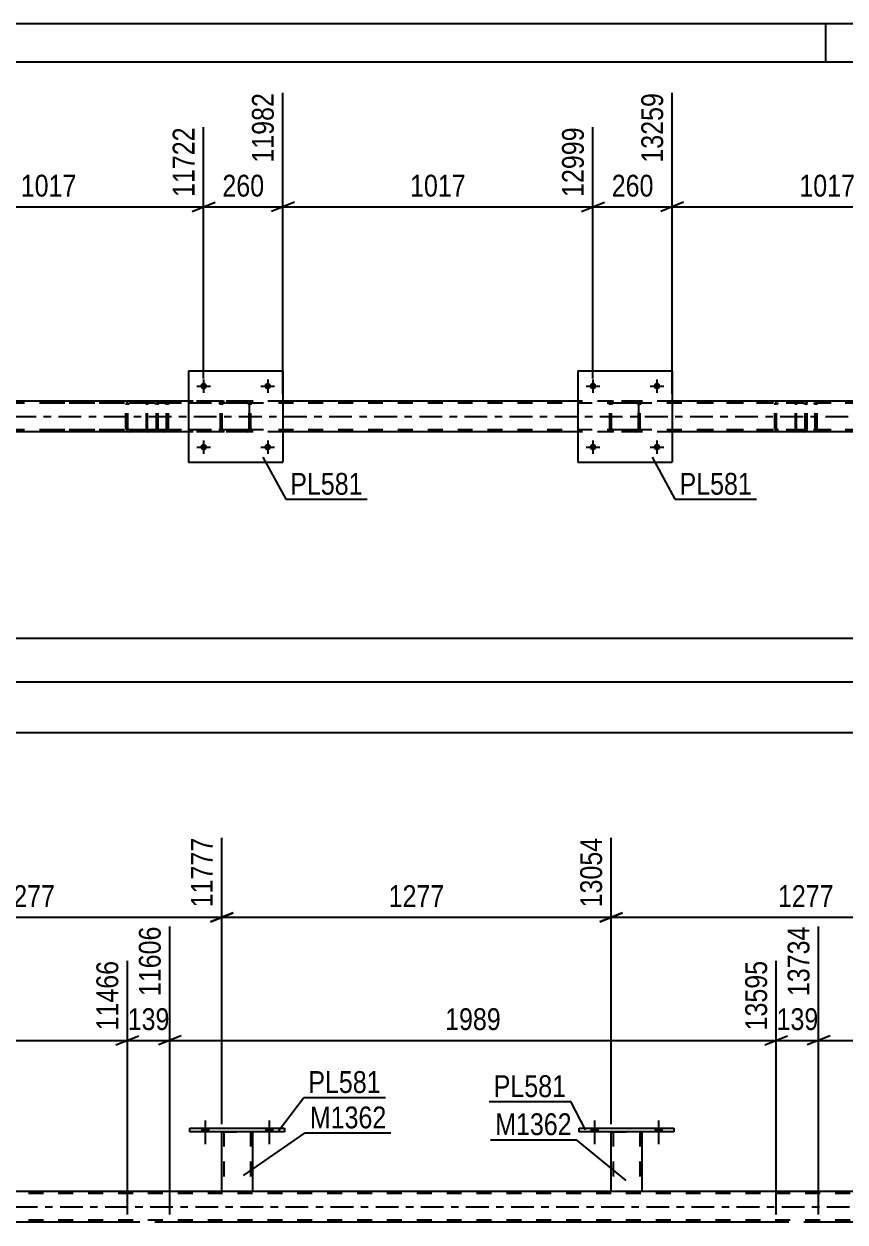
# Model space of a CAD drawing. Header units: millimetres. Extents: x 0 to 841, y 0 to 594.
# Drawn here: x 525.8 to 633.5, y 436.9 to 594 of the extents above; entities that cross this region are included whole.
import ezdxf

# ---------------------------------------------------------------- set-up
doc = ezdxf.new("R2010")
doc.units = ezdxf.units.MM
doc.linetypes.add('DXK_LINE_DOT2', pattern=[3.9198, 1.9599, -1.9599])
doc.linetypes.add('DXK_LINE_DOT3', pattern=[5.9187, 2.979, -0.9799, 0.9799, -0.9799])
doc.styles.add('Arial Narrow', font='ARIALN.TTF', dxfattribs={"height": 0.2})

# ---------------------------------------------------------------- blocks, each defined once
blk = doc.blocks.new('Unknown-247305034-1135 - 41552')
at = {"color": 5, "linetype": 'Continuous'}
for p, q in [((841, 594), (0, 594)), ((631, 589), (631, 594)), ((836, 589), (5, 589))]:
    blk.add_line(p, q, dxfattribs=at)
blk = doc.blocks.new('Part-247305034-1685 - 1675')
at = {"color": 7, "linetype": 'DXK_LINE_DOT2'}
for p, q in [((541.88, 544.22), (541.86, 544.03)), ((541.86, 540.99), (541.86, 544.03)), ((541.94, 544.37), (541.88, 544.22)), ((542.03, 544.48), (541.94, 544.37)), ((542, 544.03), (542.01, 544.13)), ((542, 540.99), (542, 544.03)), ((542.01, 544.13), (542.04, 544.2)), ((542.13, 544.51), (542.03, 544.48)), ((542.04, 544.2), (542.08, 544.26)), ((542.08, 544.26), (542.13, 544.27)), ((554.29, 544.51), (542.13, 544.51)), ((554.29, 544.27), (542.13, 544.27)), ((543.41, 544.27), (543.41, 544.51)), ((544.42, 544.48), (544.23, 544.51)), ((544.23, 544.27), (544.32, 544.26)), ((544.32, 544.26), (544.4, 544.2)), ((544.4, 544.2), (544.46, 544.13)), ((544.46, 544.13), (544.48, 544.03)), ((544.48, 540.99), (544.48, 544.03)), ((544.69, 544.2), (544.69, 544.22)), ((544.73, 544.03), (544.69, 544.2)), ((544.73, 540.99), (544.73, 544.03)), ((541.86, 540.99), (541.88, 540.81)), ((541.88, 540.81), (541.94, 540.65)), ((541.94, 540.65), (542.03, 540.55)), ((542.01, 540.9), (542, 540.99)), ((542.04, 540.82), (542.01, 540.9)), ((542.03, 540.55), (542.13, 540.51)), ((542.08, 540.77), (542.04, 540.82)), ((542.13, 540.75), (542.08, 540.77)), ((554.29, 540.75), (542.13, 540.75)), ((543.41, 540.51), (543.41, 540.75)), ((544.32, 540.77), (544.23, 540.75)), ((544.23, 540.51), (544.42, 540.55)), ((544.4, 540.82), (544.32, 540.77)), ((544.46, 540.9), (544.4, 540.82)), ((544.48, 540.99), (544.46, 540.9)), ((544.69, 540.81), (544.73, 540.99)), ((554.29, 540.51), (542.13, 540.51))]:
    blk.add_line(p, q, dxfattribs=at)
for centre, start, end in [((544.24, 544.02), 23.8494, 68.8059), ((544.24, 541.01), 291.1941, 336.1506)]:
    blk.add_arc(centre, 0.492, start, end, dxfattribs=at)
blk = doc.blocks.new('Part-247305034-1684 - 1675')
at = {"color": 7, "linetype": 'DXK_LINE_DOT2'}
for p, q in [((627.02, 544.22), (627, 544.03)), ((627, 540.99), (627, 544.03)), ((627.08, 544.37), (627.02, 544.22)), ((627.17, 544.48), (627.08, 544.37)), ((627.13, 544.03), (627.14, 544.13)), ((627.13, 540.99), (627.13, 544.03)), ((627.14, 544.13), (627.17, 544.2)), ((627.27, 544.51), (627.17, 544.48)), ((627.17, 544.2), (627.22, 544.26)), ((627.22, 544.26), (627.27, 544.27)), ((639.43, 544.51), (627.27, 544.51)), ((639.43, 544.27), (627.27, 544.27)), ((628.55, 544.27), (628.55, 544.51)), ((629.55, 544.48), (629.36, 544.51)), ((629.36, 544.27), (629.46, 544.26)), ((629.46, 544.26), (629.54, 544.2)), ((629.54, 544.2), (629.59, 544.13)), ((629.59, 544.13), (629.61, 544.03)), ((629.61, 540.99), (629.61, 544.03)), ((629.83, 544.2), (629.82, 544.22)), ((629.86, 544.03), (629.83, 544.2)), ((629.86, 540.99), (629.86, 544.03)), ((627, 540.99), (627.02, 540.81)), ((627.02, 540.81), (627.08, 540.65)), ((627.08, 540.65), (627.17, 540.55)), ((627.14, 540.9), (627.13, 540.99)), ((627.17, 540.82), (627.14, 540.9)), ((627.22, 540.77), (627.17, 540.82)), ((627.17, 540.55), (627.27, 540.51)), ((627.27, 540.75), (627.22, 540.77)), ((639.43, 540.75), (627.27, 540.75)), ((628.55, 540.51), (628.55, 540.75)), ((629.46, 540.77), (629.36, 540.75)), ((629.36, 540.51), (629.55, 540.55)), ((629.54, 540.82), (629.46, 540.77)), ((629.59, 540.9), (629.54, 540.82)), ((629.61, 540.99), (629.59, 540.9)), ((629.82, 540.81), (629.86, 540.99)), ((639.43, 540.51), (627.27, 540.51))]:
    blk.add_line(p, q, dxfattribs=at)
for centre, start, end in [((629.37, 544.02), 23.8494, 68.8059), ((629.37, 541.01), 291.1941, 336.1506)]:
    blk.add_arc(centre, 0.492, start, end, dxfattribs=at)
blk = doc.blocks.new('Part-247305034-1712 - 1675')
at = {"color": 7, "linetype": 'DXK_LINE_DOT2'}
for p, q in [((628.03, 544.51), (613.05, 544.51)), ((628.03, 544.27), (613.05, 544.27)), ((624.32, 544.2), (624.29, 544.03)), ((624.29, 540.99), (624.29, 544.03)), ((624.33, 544.22), (624.32, 544.2)), ((624.54, 544.03), (624.56, 544.13)), ((624.54, 540.99), (624.54, 544.03)), ((624.56, 544.13), (624.62, 544.2)), ((624.8, 544.51), (624.6, 544.48)), ((624.62, 544.2), (624.7, 544.26)), ((624.7, 544.26), (624.8, 544.27)), ((628.23, 544.48), (628.03, 544.51)), ((628.03, 544.27), (628.13, 544.26)), ((628.13, 544.26), (628.22, 544.2)), ((628.22, 544.2), (628.27, 544.13)), ((628.27, 544.13), (628.29, 544.03)), ((628.29, 540.99), (628.29, 544.03)), ((628.51, 544.2), (628.51, 544.22)), ((628.55, 544.03), (628.51, 544.2)), ((628.55, 540.99), (628.55, 544.03)), ((628.03, 540.75), (613.05, 540.75)), ((624.29, 540.99), (624.33, 540.81)), ((624.56, 540.9), (624.54, 540.99)), ((624.62, 540.82), (624.56, 540.9)), ((624.6, 540.55), (624.8, 540.51)), ((624.7, 540.77), (624.62, 540.82)), ((624.8, 540.75), (624.7, 540.77)), ((628.13, 540.77), (628.03, 540.75)), ((628.03, 540.51), (628.23, 540.55)), ((628.22, 540.82), (628.13, 540.77)), ((628.27, 540.9), (628.22, 540.82)), ((628.29, 540.99), (628.27, 540.9)), ((628.51, 540.81), (628.55, 540.99)), ((628.03, 540.51), (613.05, 540.51))]:
    blk.add_line(p, q, dxfattribs=at)
for centre, start, end in [((624.78, 544.01), 110.7583, 155.68), ((628.05, 544.01), 24.32, 69.2417), ((624.78, 541.01), 204.32, 249.2417), ((628.05, 541.01), 290.7583, 335.68)]:
    blk.add_arc(centre, 0.496, start, end, dxfattribs=at)
blk = doc.blocks.new('Part-247305034-1713 - 1675')
at = {"color": 7, "linetype": 'DXK_LINE_DOT2'}
for p, q in [((542.9, 544.51), (527.91, 544.51)), ((542.9, 544.27), (527.91, 544.27)), ((539.19, 544.2), (539.15, 544.03)), ((539.15, 540.99), (539.15, 544.03)), ((539.19, 544.22), (539.19, 544.2)), ((539.41, 544.03), (539.43, 544.13)), ((539.41, 540.99), (539.41, 544.03)), ((539.43, 544.13), (539.48, 544.2)), ((539.67, 544.51), (539.47, 544.48)), ((539.48, 544.2), (539.57, 544.26)), ((539.57, 544.26), (539.67, 544.27)), ((543.1, 544.48), (542.9, 544.51)), ((542.9, 544.27), (543, 544.26)), ((543, 544.26), (543.08, 544.2)), ((543.08, 544.2), (543.14, 544.13)), ((543.14, 544.13), (543.16, 544.03)), ((543.16, 540.99), (543.16, 544.03)), ((543.38, 544.2), (543.37, 544.22)), ((543.41, 544.03), (543.38, 544.2)), ((543.41, 540.99), (543.41, 544.03)), ((542.9, 540.75), (527.91, 540.75)), ((539.15, 540.99), (539.19, 540.81)), ((539.43, 540.9), (539.41, 540.99)), ((539.48, 540.82), (539.43, 540.9)), ((539.47, 540.55), (539.67, 540.51)), ((539.57, 540.77), (539.48, 540.82)), ((539.67, 540.75), (539.57, 540.77)), ((543, 540.77), (542.9, 540.75)), ((542.9, 540.51), (543.1, 540.55)), ((543.08, 540.82), (543, 540.77)), ((543.14, 540.9), (543.08, 540.82)), ((543.16, 540.99), (543.14, 540.9)), ((543.37, 540.81), (543.41, 540.99)), ((542.9, 540.51), (527.91, 540.51))]:
    blk.add_line(p, q, dxfattribs=at)
for centre, start, end in [((539.65, 544.01), 110.7583, 155.68), ((542.92, 544.01), 24.32, 69.2417), ((539.65, 541.01), 204.32, 249.2417), ((542.92, 541.01), 290.7583, 335.68)]:
    blk.add_arc(centre, 0.496, start, end, dxfattribs=at)
blk = doc.blocks.new('Part-247305034-1829 - 1675')
at = {"color": 7, "linetype": 'DXK_LINE_DOT2'}
for p, q in [((729.68, 544.27), (80.5, 544.27)), ((559.76, 544.51), (547.36, 544.51)), ((610.84, 544.51), (598.44, 544.51)), ((729.68, 540.75), (80.5, 540.75)), ((559.76, 540.51), (547.36, 540.51)), ((610.84, 540.51), (598.44, 540.51))]:
    blk.add_line(p, q, dxfattribs=at)
at = {"color": 2, "linetype": 'Continuous'}
for p, q in [((547.36, 544.51), (508.68, 544.51)), ((598.44, 544.51), (559.76, 544.51)), ((649.52, 544.51), (610.84, 544.51)), ((547.36, 540.51), (508.68, 540.51)), ((598.44, 540.51), (559.76, 540.51)), ((649.52, 540.51), (610.84, 540.51))]:
    blk.add_line(p, q, dxfattribs=at)
at = {"color": 7, "linetype": 'DXK_LINE_DOT3'}
blk.add_line((80.5, 542.51), (729.68, 542.51), dxfattribs=at)
blk = doc.blocks.new('Bolt-247305034-20058 - 1675')
at = {"linetype": 'Continuous'}
for points in [[(549.8, 546.51, -1), (548.92, 546.51, -1)], [(558.2, 546.51, -1), (557.32, 546.51, -1)]]:
    blk.add_hatch(color=1, dxfattribs=at).paths.add_polyline_path(points)
at = {"color": 1, "linetype": 'Continuous'}
for p, q in [((549.36, 547.39), (549.36, 545.63)), ((557.76, 547.39), (557.76, 545.63)), ((548.48, 546.51), (550.24, 546.51)), ((556.88, 546.51), (558.64, 546.51))]:
    blk.add_line(p, q, dxfattribs=at)
blk = doc.blocks.new('Part-247305034-20029 - 1675')
at = {"color": 7, "linetype": 'DXK_LINE_DOT2'}
for p, q in [((551.56, 544.03), (551.59, 544.22)), ((551.59, 544.22), (551.56, 544.03)), ((551.56, 540.99), (551.56, 544.03)), ((551.56, 540.99), (551.56, 544.03)), ((551.8, 544.03), (551.82, 544.13)), ((551.8, 540.99), (551.8, 544.03)), ((551.8, 540.99), (551.8, 544.03)), ((551.82, 544.13), (551.87, 544.2)), ((551.85, 544.48), (552.04, 544.51)), ((552.04, 544.51), (551.85, 544.48)), ((551.87, 544.2), (551.95, 544.26)), ((551.95, 544.26), (552.04, 544.27)), ((555.08, 544.51), (552.04, 544.51)), ((555.08, 544.27), (552.04, 544.27)), ((555.08, 544.51), (555.26, 544.48)), ((555.26, 544.48), (555.08, 544.51)), ((555.08, 544.27), (555.17, 544.26)), ((555.17, 544.26), (555.25, 544.2)), ((555.25, 544.2), (555.3, 544.13)), ((555.3, 544.13), (555.32, 544.03)), ((555.32, 540.99), (555.32, 544.03)), ((555.32, 544.03), (555.32, 540.99)), ((555.52, 544.22), (555.56, 544.03)), ((555.56, 544.03), (555.52, 544.22)), ((555.56, 540.99), (555.56, 544.03)), ((555.56, 540.99), (555.56, 544.03)), ((551.59, 540.81), (551.56, 540.99)), ((551.56, 540.99), (551.59, 540.81)), ((551.82, 540.9), (551.8, 540.99)), ((551.87, 540.82), (551.82, 540.9)), ((552.04, 540.51), (551.85, 540.55)), ((551.85, 540.55), (552.04, 540.51)), ((551.95, 540.77), (551.87, 540.82)), ((552.04, 540.75), (551.95, 540.77)), ((555.08, 540.75), (552.04, 540.75)), ((555.17, 540.77), (555.08, 540.75)), ((555.26, 540.55), (555.08, 540.51)), ((555.08, 540.51), (555.26, 540.55)), ((555.25, 540.82), (555.17, 540.77)), ((555.3, 540.9), (555.25, 540.82)), ((555.32, 540.99), (555.3, 540.9)), ((555.56, 540.99), (555.52, 540.81)), ((555.52, 540.81), (555.56, 540.99)), ((555.08, 540.51), (552.04, 540.51))]:
    blk.add_line(p, q, dxfattribs=at)
at = {"color": 7, "linetype": 'DXK_LINE_DOT3'}
blk.add_line((553.56, 542.51), (553.56, 542.51), dxfattribs=at)
at = {"color": 7, "linetype": 'DXK_LINE_DOT2'}
for centre, start, end in [((552.04, 544.03), 112.5, 157.5), ((552.04, 544.03), 112.5, 157.5), ((555.08, 544.03), 22.5, 67.5), ((555.08, 544.03), 22.5, 67.5), ((552.04, 540.99), 202.5, 247.5), ((552.04, 540.99), 202.5, 247.5), ((555.08, 540.99), 292.5, 337.5), ((555.08, 540.99), 292.5, 337.5)]:
    blk.add_arc(centre, 0.48, start, end, dxfattribs=at)
blk = doc.blocks.new('Part-247305034-20030 - 1675')
at = {"color": 2, "linetype": 'Continuous'}
for p, q in [((547.36, 548.51), (547.36, 536.51)), ((547.36, 548.51), (559.76, 548.51)), ((559.76, 548.51), (559.76, 536.51)), ((547.36, 536.51), (559.76, 536.51))]:
    blk.add_line(p, q, dxfattribs=at)
blk = doc.blocks.new('Part-247305034-20031 - 1675')
at = {"color": 7, "linetype": 'DXK_LINE_DOT2'}
for p, q in [((602.64, 544.03), (602.67, 544.22)), ((602.67, 544.22), (602.64, 544.03)), ((602.64, 540.99), (602.64, 544.03)), ((602.64, 540.99), (602.64, 544.03)), ((602.88, 544.03), (602.9, 544.13)), ((602.88, 540.99), (602.88, 544.03)), ((602.88, 540.99), (602.88, 544.03)), ((602.9, 544.13), (602.95, 544.2)), ((602.93, 544.48), (603.12, 544.51)), ((603.12, 544.51), (602.93, 544.48)), ((602.95, 544.2), (603.03, 544.26)), ((603.03, 544.26), (603.12, 544.27)), ((606.16, 544.51), (603.12, 544.51)), ((606.16, 544.27), (603.12, 544.27)), ((606.16, 544.51), (606.34, 544.48)), ((606.34, 544.48), (606.16, 544.51)), ((606.16, 544.27), (606.25, 544.26)), ((606.25, 544.26), (606.33, 544.2)), ((606.33, 544.2), (606.38, 544.13)), ((606.38, 544.13), (606.4, 544.03)), ((606.4, 540.99), (606.4, 544.03)), ((606.4, 544.03), (606.4, 540.99)), ((606.6, 544.22), (606.64, 544.03)), ((606.64, 544.03), (606.6, 544.22)), ((606.64, 540.99), (606.64, 544.03)), ((606.64, 540.99), (606.64, 544.03)), ((602.67, 540.81), (602.64, 540.99)), ((602.64, 540.99), (602.67, 540.81)), ((602.9, 540.9), (602.88, 540.99)), ((602.95, 540.82), (602.9, 540.9)), ((603.12, 540.51), (602.93, 540.55)), ((602.93, 540.55), (603.12, 540.51)), ((603.03, 540.77), (602.95, 540.82)), ((603.12, 540.75), (603.03, 540.77)), ((606.16, 540.75), (603.12, 540.75)), ((606.25, 540.77), (606.16, 540.75)), ((606.34, 540.55), (606.16, 540.51)), ((606.16, 540.51), (606.34, 540.55)), ((606.33, 540.82), (606.25, 540.77)), ((606.38, 540.9), (606.33, 540.82)), ((606.4, 540.99), (606.38, 540.9)), ((606.64, 540.99), (606.6, 540.81)), ((606.6, 540.81), (606.64, 540.99)), ((606.16, 540.51), (603.12, 540.51))]:
    blk.add_line(p, q, dxfattribs=at)
at = {"color": 7, "linetype": 'DXK_LINE_DOT3'}
blk.add_line((604.64, 542.51), (604.64, 542.51), dxfattribs=at)
at = {"color": 7, "linetype": 'DXK_LINE_DOT2'}
for centre, start, end in [((603.12, 544.03), 112.5, 157.5), ((603.12, 544.03), 112.5, 157.5), ((606.16, 544.03), 22.5, 67.5), ((606.16, 544.03), 22.5, 67.5), ((603.12, 540.99), 202.5, 247.5), ((603.12, 540.99), 202.5, 247.5), ((606.16, 540.99), 292.5, 337.5), ((606.16, 540.99), 292.5, 337.5)]:
    blk.add_arc(centre, 0.48, start, end, dxfattribs=at)
blk = doc.blocks.new('Part-247305034-20032 - 1675')
at = {"color": 2, "linetype": 'Continuous'}
for p, q in [((598.44, 548.51), (598.44, 536.51)), ((598.44, 548.51), (610.84, 548.51)), ((610.84, 548.51), (610.84, 536.51)), ((598.44, 536.51), (610.84, 536.51))]:
    blk.add_line(p, q, dxfattribs=at)
blk = doc.blocks.new('Bolt-247305034-20057 - 1675')
at = {"linetype": 'Continuous'}
for points in [[(549.8, 538.51, -1), (548.92, 538.51, -1)], [(558.2, 538.51, -1), (557.32, 538.51, -1)]]:
    blk.add_hatch(color=1, dxfattribs=at).paths.add_polyline_path(points)
at = {"color": 1, "linetype": 'Continuous'}
for p, q in [((549.36, 539.39), (549.36, 537.63)), ((557.76, 539.39), (557.76, 537.63)), ((548.48, 538.51), (550.24, 538.51)), ((556.88, 538.51), (558.64, 538.51))]:
    blk.add_line(p, q, dxfattribs=at)
blk = doc.blocks.new('Bolt-247305034-20059 - 1675')
at = {"linetype": 'Continuous'}
for points in [[(600.88, 538.51, -1), (600, 538.51, -1)], [(609.28, 538.51, -1), (608.4, 538.51, -1)]]:
    blk.add_hatch(color=1, dxfattribs=at).paths.add_polyline_path(points)
at = {"color": 1, "linetype": 'Continuous'}
for p, q in [((600.44, 539.39), (600.44, 537.63)), ((608.84, 539.39), (608.84, 537.63)), ((599.56, 538.51), (601.32, 538.51)), ((607.96, 538.51), (609.72, 538.51))]:
    blk.add_line(p, q, dxfattribs=at)
blk = doc.blocks.new('Bolt-247305034-20060 - 1675')
at = {"linetype": 'Continuous'}
for points in [[(600.88, 546.51, -1), (600, 546.51, -1)], [(609.28, 546.51, -1), (608.4, 546.51, -1)]]:
    blk.add_hatch(color=1, dxfattribs=at).paths.add_polyline_path(points)
at = {"color": 1, "linetype": 'Continuous'}
for p, q in [((600.44, 547.39), (600.44, 545.63)), ((608.84, 547.39), (608.84, 545.63)), ((599.56, 546.51), (601.32, 546.51)), ((607.96, 546.51), (609.72, 546.51))]:
    blk.add_line(p, q, dxfattribs=at)
blk = doc.blocks.new('Part-247305034-20435 - 2328')
at = {"color": 7, "linetype": 'DXK_LINE_DOT2'}
for p, q in [((602.83, 448.72), (606.83, 448.72)), ((602.83, 448.71), (602.83, 448.72)), ((602.83, 448.72), (602.83, 448.71)), ((603.07, 448.72), (603.07, 440.87)), ((606.59, 448.72), (606.59, 440.87)), ((606.83, 448.72), (606.83, 448.71)), ((606.83, 448.71), (606.83, 448.72)), ((606.57, 440.87), (606.59, 440.87))]:
    blk.add_line(p, q, dxfattribs=at)
at = {"color": 2, "linetype": 'Continuous'}
for p, q in [((602.83, 440.87), (602.83, 448.71)), ((606.83, 448.71), (606.83, 440.87)), ((606.79, 440.87), (602.83, 440.87)), ((606.83, 440.87), (606.79, 440.87))]:
    blk.add_line(p, q, dxfattribs=at)
blk = doc.blocks.new('Bolt-247305034-20463 - 2328')
at = {"linetype": 'Continuous'}
for points in [[(600.19, 448.71), (601.07, 448.71), (601.07, 449.19), (600.19, 449.19)], [(608.59, 448.71), (609.47, 448.71), (609.47, 449.19), (608.59, 449.19)]]:
    blk.add_hatch(color=1, dxfattribs=at).paths.add_polyline_path(points)
at = {"color": 1, "linetype": 'Continuous'}
for p, q in [((600.63, 450.19), (600.63, 447.07)), ((609.03, 450.19), (609.03, 447.07)), ((600.19, 449.19), (600.19, 448.71)), ((601.07, 449.19), (601.07, 448.71)), ((608.59, 449.19), (608.59, 448.71)), ((609.47, 449.19), (609.47, 448.71))]:
    blk.add_line(p, q, dxfattribs=at)
blk = doc.blocks.new('Part-247305034-2381 - 2328')
at = {"color": 7, "linetype": 'DXK_LINE_DOT2'}
for p, q in [((736.08, 440.63), (80.69, 440.63)), ((555.75, 440.87), (551.75, 440.87)), ((606.83, 440.87), (602.83, 440.87)), ((736.08, 437.11), (80.69, 437.11)), ((544.92, 436.87), (539.35, 436.87)), ((630.05, 436.87), (624.48, 436.87))]:
    blk.add_line(p, q, dxfattribs=at)
at = {"color": 2, "linetype": 'Continuous'}
for p, q in [((551.75, 440.87), (504.67, 440.87)), ((602.83, 440.87), (555.75, 440.87)), ((653.91, 440.87), (606.83, 440.87)), ((539.35, 436.87), (459.79, 436.87)), ((624.48, 436.87), (544.92, 436.87)), ((709.61, 436.87), (630.05, 436.87))]:
    blk.add_line(p, q, dxfattribs=at)
at = {"color": 7, "linetype": 'DXK_LINE_DOT3'}
blk.add_line((80.69, 438.87), (736.08, 438.87), dxfattribs=at)
blk = doc.blocks.new('Part-247305034-20433 - 2328')
at = {"color": 7, "linetype": 'DXK_LINE_DOT2'}
for p, q in [((551.75, 448.72), (555.75, 448.72)), ((551.75, 448.71), (551.75, 448.72)), ((551.75, 448.72), (551.75, 448.71)), ((551.99, 448.72), (551.99, 440.87)), ((555.51, 448.72), (555.51, 440.87)), ((555.75, 448.72), (555.75, 448.71)), ((555.75, 448.71), (555.75, 448.72)), ((555.49, 440.87), (555.51, 440.87))]:
    blk.add_line(p, q, dxfattribs=at)
at = {"color": 2, "linetype": 'Continuous'}
for p, q in [((551.75, 440.87), (551.75, 448.71)), ((555.75, 448.71), (555.75, 440.87)), ((555.71, 440.87), (551.75, 440.87)), ((555.75, 440.87), (555.71, 440.87))]:
    blk.add_line(p, q, dxfattribs=at)
blk = doc.blocks.new('Bolt-247305034-20462 - 2328')
at = {"linetype": 'Continuous'}
for points in [[(549.11, 448.71), (549.99, 448.71), (549.99, 449.19), (549.11, 449.19)], [(557.51, 448.71), (558.39, 448.71), (558.39, 449.19), (557.51, 449.19)]]:
    blk.add_hatch(color=1, dxfattribs=at).paths.add_polyline_path(points)
at = {"color": 1, "linetype": 'Continuous'}
for p, q in [((549.55, 450.19), (549.55, 447.07)), ((557.95, 450.19), (557.95, 447.07)), ((549.11, 449.19), (549.11, 448.71)), ((549.99, 449.19), (549.99, 448.71)), ((557.51, 449.19), (557.51, 448.71)), ((558.39, 449.19), (558.39, 448.71))]:
    blk.add_line(p, q, dxfattribs=at)
blk = doc.blocks.new('Part-247305034-20434 - 2328')
at = {"color": 2, "linetype": 'Continuous'}
for p, q in [((547.55, 448.71), (547.55, 449.19)), ((547.55, 449.19), (559.95, 449.19)), ((559.95, 448.71), (547.55, 448.71)), ((559.95, 449.19), (559.95, 448.71))]:
    blk.add_line(p, q, dxfattribs=at)
blk = doc.blocks.new('Part-247305034-20436 - 2328')
at = {"color": 2, "linetype": 'Continuous'}
for p, q in [((598.63, 448.71), (598.63, 449.19)), ((598.63, 449.19), (611.03, 449.19)), ((611.03, 448.71), (598.63, 448.71)), ((611.03, 449.19), (611.03, 448.71))]:
    blk.add_line(p, q, dxfattribs=at)
blk = doc.blocks.new('Bolt-247305034-20461 - 2328')
at = {"linetype": 'Continuous'}
for points in [[(549.11, 448.71), (549.99, 448.71), (549.99, 449.19), (549.11, 449.19)], [(557.51, 448.71), (558.39, 448.71), (558.39, 449.19), (557.51, 449.19)]]:
    blk.add_hatch(color=1, dxfattribs=at).paths.add_polyline_path(points)
at = {"color": 1, "linetype": 'Continuous'}
for p, q in [((549.55, 450.19), (549.55, 447.07)), ((557.95, 450.19), (557.95, 447.07)), ((549.11, 449.19), (549.11, 448.71)), ((549.99, 449.19), (549.99, 448.71)), ((557.51, 449.19), (557.51, 448.71)), ((558.39, 449.19), (558.39, 448.71))]:
    blk.add_line(p, q, dxfattribs=at)
blk = doc.blocks.new('Bolt-247305034-20464 - 2328')
at = {"linetype": 'Continuous'}
for points in [[(600.19, 448.71), (601.07, 448.71), (601.07, 449.19), (600.19, 449.19)], [(608.59, 448.71), (609.47, 448.71), (609.47, 449.19), (608.59, 449.19)]]:
    blk.add_hatch(color=1, dxfattribs=at).paths.add_polyline_path(points)
at = {"color": 1, "linetype": 'Continuous'}
for p, q in [((600.63, 450.19), (600.63, 447.07)), ((609.03, 450.19), (609.03, 447.07)), ((600.19, 449.19), (600.19, 448.71)), ((601.07, 449.19), (601.07, 448.71)), ((608.59, 449.19), (608.59, 448.71)), ((609.47, 449.19), (609.47, 448.71))]:
    blk.add_line(p, q, dxfattribs=at)
blk = doc.blocks.new('StraightDimension-247305034-2135 - 1675')
at = {"color": 7, "linetype": 'Continuous'}
blk.add_line((79.86, 501.07), (775.34, 501.07), dxfattribs=at)
blk = doc.blocks.new('StraightDimension-247305034-2268 - 1675')
at = {"color": 7, "linetype": 'Continuous'}
blk.add_line((80.5, 507.71), (774.7, 507.71), dxfattribs=at)
blk = doc.blocks.new('StraightDimension-247305034-33650 - 1675')
at = {"color": 7, "linetype": 'Continuous'}
for p, q in [((508.68, 545.51), (508.68, 584.95)), ((549.36, 547.51), (549.36, 580.45)), ((510.18, 570.61), (507.18, 569.41)), ((547.86, 569.41), (550.86, 570.61)), ((508.68, 570.01), (549.36, 570.01))]:
    blk.add_line(p, q, dxfattribs=at)
at = {"color": 0, "linetype": 'Continuous'}
blk.add_wipeout([(548.76, 581.05), (544.56, 581.05), (544.56, 570.71), (548.76, 570.71)], dxfattribs=at)
at = {"color": 0}
blk.add_wipeout([(533.27, 570.76), (533.27, 574.96), (524.76, 574.96), (524.76, 570.76)], dxfattribs=at)
at = {"color": 3, "linetype": 'Continuous', "style": 'Arial Narrow'}
blk.add_text('11722', height=2.863, rotation=90.0002, dxfattribs=at).set_placement((548.16, 571.31))
at = {"color": 3, "style": 'Arial Narrow'}
blk.add_text('1017', height=2.863, dxfattribs=at).set_placement((525.36, 571.36))
blk = doc.blocks.new('StraightDimension-247305034-34577 - 1675')
at = {"color": 7, "linetype": 'Continuous'}
blk.add_line((197.55, 513.43), (774.7, 513.43), dxfattribs=at)
blk = doc.blocks.new('StraightDimension-247305034-33646 - 1675')
at = {"color": 7, "linetype": 'Continuous'}
for p, q in [((610.84, 545.51), (610.84, 584.95)), ((651.52, 547.51), (651.52, 580.45)), ((612.34, 570.61), (609.34, 569.41)), ((650.02, 569.41), (653.02, 570.61)), ((610.84, 570.01), (651.52, 570.01))]:
    blk.add_line(p, q, dxfattribs=at)
at = {"color": 0, "linetype": 'Continuous'}
blk.add_wipeout([(650.92, 581.05), (646.72, 581.05), (646.72, 570.71), (650.92, 570.71)], dxfattribs=at)
at = {"color": 0}
blk.add_wipeout([(635.43, 570.76), (635.43, 574.96), (626.92, 574.96), (626.92, 570.76)], dxfattribs=at)
at = {"color": 3, "linetype": 'Continuous', "style": 'Arial Narrow'}
blk.add_text('14276', height=2.863, rotation=90.0002, dxfattribs=at).set_placement((650.32, 571.31))
at = {"color": 3, "style": 'Arial Narrow'}
blk.add_text('1017', height=2.863, dxfattribs=at).set_placement((627.52, 571.36))
blk = doc.blocks.new('StraightDimension-247305034-33647 - 1675')
at = {"color": 7, "linetype": 'Continuous'}
for p, q in [((610.84, 545.51), (610.84, 584.95)), ((600.44, 547.51), (600.44, 580.45)), ((598.94, 569.41), (601.94, 570.61)), ((612.34, 570.61), (609.34, 569.41)), ((600.44, 570.01), (610.84, 570.01))]:
    blk.add_line(p, q, dxfattribs=at)
at = {"color": 0}
blk.add_wipeout([(608.98, 570.76), (608.98, 574.96), (602.3, 574.96), (602.3, 570.76)], dxfattribs=at)
at = {"color": 3, "style": 'Arial Narrow'}
blk.add_text('260', height=2.863, dxfattribs=at).set_placement((602.9, 571.36))
at = {"color": 0, "linetype": 'Continuous'}
blk.add_wipeout([(610.24, 585.55), (606.04, 585.55), (606.04, 575.21), (610.24, 575.21)], dxfattribs=at)
at = {"color": 3, "linetype": 'Continuous', "style": 'Arial Narrow'}
blk.add_text('13259', height=2.863, rotation=90.0002, dxfattribs=at).set_placement((609.64, 575.81))
blk = doc.blocks.new('StraightDimension-247305034-33648 - 1675')
at = {"color": 7, "linetype": 'Continuous'}
for p, q in [((559.76, 545.51), (559.76, 584.95)), ((600.44, 547.51), (600.44, 580.45)), ((561.26, 570.61), (558.26, 569.41)), ((598.94, 569.41), (601.94, 570.61)), ((559.76, 570.01), (600.44, 570.01))]:
    blk.add_line(p, q, dxfattribs=at)
at = {"color": 0, "linetype": 'Continuous'}
blk.add_wipeout([(599.84, 581.05), (595.64, 581.05), (595.64, 570.71), (599.84, 570.71)], dxfattribs=at)
at = {"color": 0}
blk.add_wipeout([(584.35, 570.76), (584.35, 574.96), (575.84, 574.96), (575.84, 570.76)], dxfattribs=at)
at = {"color": 3, "linetype": 'Continuous', "style": 'Arial Narrow'}
blk.add_text('12999', height=2.863, rotation=90.0002, dxfattribs=at).set_placement((599.24, 571.31))
at = {"color": 3, "style": 'Arial Narrow'}
blk.add_text('1017', height=2.863, dxfattribs=at).set_placement((576.44, 571.36))
blk = doc.blocks.new('StraightDimension-247305034-33649 - 1675')
at = {"color": 7, "linetype": 'Continuous'}
for p, q in [((559.76, 545.51), (559.76, 584.95)), ((549.36, 547.51), (549.36, 580.45)), ((547.86, 569.41), (550.86, 570.61)), ((561.26, 570.61), (558.26, 569.41)), ((549.36, 570.01), (559.76, 570.01))]:
    blk.add_line(p, q, dxfattribs=at)
at = {"color": 0}
blk.add_wipeout([(557.9, 570.76), (557.9, 574.96), (551.22, 574.96), (551.22, 570.76)], dxfattribs=at)
at = {"color": 3, "style": 'Arial Narrow'}
blk.add_text('260', height=2.863, dxfattribs=at).set_placement((551.82, 571.36))
at = {"color": 0, "linetype": 'Continuous'}
blk.add_wipeout([(559.16, 585.55), (554.96, 585.55), (554.96, 575.21), (559.16, 575.21)], dxfattribs=at)
at = {"color": 3, "linetype": 'Continuous', "style": 'Arial Narrow'}
blk.add_text('11982', height=2.863, rotation=90.0002, dxfattribs=at).set_placement((558.56, 575.81))
blk = doc.blocks.new('StraightDimension-247305034-35383 - 2328')
at = {"color": 7, "linetype": 'Continuous'}
for p, q in [((630.05, 437.87), (630.05, 475.64)), ((624.48, 437.87), (624.48, 471.14)), ((622.98, 460.1), (625.98, 461.3)), ((624.48, 460.7), (630.05, 460.7)), ((631.55, 461.3), (628.55, 460.1))]:
    blk.add_line(p, q, dxfattribs=at)
at = {"color": 0}
blk.add_wipeout([(630.61, 461.45), (630.61, 465.65), (623.93, 465.65), (623.93, 461.45)], dxfattribs=at)
at = {"color": 3, "style": 'Arial Narrow'}
blk.add_text('139', height=2.863, dxfattribs=at).set_placement((624.53, 462.05))
at = {"color": 0, "linetype": 'Continuous'}
blk.add_wipeout([(629.45, 476.24), (625.25, 476.24), (625.25, 465.9), (629.45, 465.9)], dxfattribs=at)
at = {"color": 3, "linetype": 'Continuous', "style": 'Arial Narrow'}
blk.add_text('13734', height=2.863, rotation=90.0002, dxfattribs=at).set_placement((628.85, 466.5))
blk = doc.blocks.new('StraightDimension-247305034-35385 - 2328')
at = {"color": 7, "linetype": 'Continuous'}
for p, q in [((544.92, 437.87), (544.92, 475.64)), ((539.35, 437.87), (539.35, 471.14)), ((537.85, 460.1), (540.85, 461.3)), ((539.35, 460.7), (544.92, 460.7)), ((546.42, 461.3), (543.42, 460.1))]:
    blk.add_line(p, q, dxfattribs=at)
at = {"color": 0}
blk.add_wipeout([(545.48, 461.45), (545.48, 465.65), (538.79, 465.65), (538.79, 461.45)], dxfattribs=at)
at = {"color": 3, "style": 'Arial Narrow'}
blk.add_text('139', height=2.863, dxfattribs=at).set_placement((539.39, 462.05))
at = {"color": 0, "linetype": 'Continuous'}
blk.add_wipeout([(544.32, 476.24), (540.12, 476.24), (540.12, 465.9), (544.32, 465.9)], dxfattribs=at)
at = {"color": 3, "linetype": 'Continuous', "style": 'Arial Narrow'}
blk.add_text('11606', height=2.863, rotation=90.0002, dxfattribs=at).set_placement((543.72, 466.5))
blk = doc.blocks.new('StraightDimension-247305034-35759 - 2328')
at = {"color": 7, "linetype": 'Continuous'}
for p, q in [((500.67, 449.71), (500.67, 487.28)), ((551.75, 449.71), (551.75, 487.28)), ((502.17, 477.44), (499.17, 476.24)), ((500.67, 476.84), (551.75, 476.84)), ((550.25, 476.24), (553.25, 477.44))]:
    blk.add_line(p, q, dxfattribs=at)
at = {"color": 0, "linetype": 'Continuous'}
blk.add_wipeout([(551.15, 487.88), (546.95, 487.88), (546.95, 477.54), (551.15, 477.54)], dxfattribs=at)
at = {"color": 0}
blk.add_wipeout([(530.47, 477.59), (530.47, 481.79), (521.95, 481.79), (521.95, 477.59)], dxfattribs=at)
at = {"color": 3, "linetype": 'Continuous', "style": 'Arial Narrow'}
blk.add_text('11777', height=2.863, rotation=90.0002, dxfattribs=at).set_placement((550.55, 478.14))
at = {"color": 3, "style": 'Arial Narrow'}
blk.add_text('1277', height=2.863, dxfattribs=at).set_placement((522.55, 478.19))
blk = doc.blocks.new('StraightDimension-247305034-35382 - 2328')
at = {"color": 7, "linetype": 'Continuous'}
for p, q in [((630.05, 437.87), (630.05, 475.64)), ((709.61, 437.87), (709.61, 471.14)), ((631.55, 461.3), (628.55, 460.1)), ((630.05, 460.7), (709.61, 460.7)), ((708.11, 460.1), (711.11, 461.3))]:
    blk.add_line(p, q, dxfattribs=at)
at = {"color": 0, "linetype": 'Continuous'}
blk.add_wipeout([(709.01, 471.74), (704.81, 471.74), (704.81, 461.4), (709.01, 461.4)], dxfattribs=at)
at = {"color": 0}
blk.add_wipeout([(674.09, 461.45), (674.09, 465.65), (665.58, 465.65), (665.58, 461.45)], dxfattribs=at)
at = {"color": 3, "linetype": 'Continuous', "style": 'Arial Narrow'}
blk.add_text('15723', height=2.863, rotation=90.0002, dxfattribs=at).set_placement((708.41, 462))
at = {"color": 3, "style": 'Arial Narrow'}
blk.add_text('1989', height=2.863, dxfattribs=at).set_placement((666.18, 462.05))
blk = doc.blocks.new('StraightDimension-247305034-35384 - 2328')
at = {"color": 7, "linetype": 'Continuous'}
for p, q in [((544.92, 437.87), (544.92, 475.64)), ((624.48, 437.87), (624.48, 471.14)), ((546.42, 461.3), (543.42, 460.1)), ((544.92, 460.7), (624.48, 460.7)), ((622.98, 460.1), (625.98, 461.3))]:
    blk.add_line(p, q, dxfattribs=at)
at = {"color": 0, "linetype": 'Continuous'}
blk.add_wipeout([(623.88, 471.74), (619.68, 471.74), (619.68, 461.4), (623.88, 461.4)], dxfattribs=at)
at = {"color": 0}
blk.add_wipeout([(588.96, 461.45), (588.96, 465.65), (580.44, 465.65), (580.44, 461.45)], dxfattribs=at)
at = {"color": 3, "linetype": 'Continuous', "style": 'Arial Narrow'}
blk.add_text('13595', height=2.863, rotation=90.0002, dxfattribs=at).set_placement((623.28, 462))
at = {"color": 3, "style": 'Arial Narrow'}
blk.add_text('1989', height=2.863, dxfattribs=at).set_placement((581.04, 462.05))
blk = doc.blocks.new('StraightDimension-247305034-35386 - 2328')
at = {"color": 7, "linetype": 'Continuous'}
for p, q in [((459.79, 437.87), (459.79, 473.81)), ((539.35, 437.87), (539.35, 471.14)), ((461.29, 461.3), (458.29, 460.1)), ((459.79, 460.7), (539.35, 460.7)), ((537.85, 460.1), (540.85, 461.3))]:
    blk.add_line(p, q, dxfattribs=at)
at = {"color": 0, "linetype": 'Continuous'}
blk.add_wipeout([(538.75, 471.74), (534.55, 471.74), (534.55, 461.4), (538.75, 461.4)], dxfattribs=at)
at = {"color": 0}
blk.add_wipeout([(503.82, 461.45), (503.82, 465.65), (495.31, 465.65), (495.31, 461.45)], dxfattribs=at)
at = {"color": 3, "linetype": 'Continuous', "style": 'Arial Narrow'}
blk.add_text('11466', height=2.863, rotation=90.0002, dxfattribs=at).set_placement((538.15, 462))
at = {"color": 3, "style": 'Arial Narrow'}
blk.add_text('1989', height=2.863, dxfattribs=at).set_placement((495.91, 462.05))
blk = doc.blocks.new('StraightDimension-247305034-35757 - 2328')
at = {"color": 7, "linetype": 'Continuous'}
for p, q in [((602.83, 449.71), (602.83, 487.28)), ((653.91, 449.71), (653.91, 487.28)), ((604.33, 477.44), (601.33, 476.24)), ((602.83, 476.84), (653.91, 476.84)), ((652.41, 476.24), (655.41, 477.44))]:
    blk.add_line(p, q, dxfattribs=at)
at = {"color": 0, "linetype": 'Continuous'}
blk.add_wipeout([(653.31, 487.88), (649.11, 487.88), (649.11, 477.54), (653.31, 477.54)], dxfattribs=at)
at = {"color": 0}
blk.add_wipeout([(632.63, 477.59), (632.63, 481.79), (624.11, 481.79), (624.11, 477.59)], dxfattribs=at)
at = {"color": 3, "linetype": 'Continuous', "style": 'Arial Narrow'}
blk.add_text('14331', height=2.863, rotation=90.0002, dxfattribs=at).set_placement((652.71, 478.14))
at = {"color": 3, "style": 'Arial Narrow'}
blk.add_text('1277', height=2.863, dxfattribs=at).set_placement((624.71, 478.19))
blk = doc.blocks.new('StraightDimension-247305034-35758 - 2328')
at = {"color": 7, "linetype": 'Continuous'}
for p, q in [((551.75, 449.71), (551.75, 487.28)), ((602.83, 449.71), (602.83, 487.28)), ((553.25, 477.44), (550.25, 476.24)), ((551.75, 476.84), (602.83, 476.84)), ((601.33, 476.24), (604.33, 477.44))]:
    blk.add_line(p, q, dxfattribs=at)
at = {"color": 0, "linetype": 'Continuous'}
blk.add_wipeout([(602.23, 487.88), (598.03, 487.88), (598.03, 477.54), (602.23, 477.54)], dxfattribs=at)
at = {"color": 0}
blk.add_wipeout([(581.55, 477.59), (581.55, 481.79), (573.03, 481.79), (573.03, 477.59)], dxfattribs=at)
at = {"color": 3, "linetype": 'Continuous', "style": 'Arial Narrow'}
blk.add_text('13054', height=2.863, rotation=90.0002, dxfattribs=at).set_placement((601.63, 478.14))
at = {"color": 3, "style": 'Arial Narrow'}
blk.add_text('1277', height=2.863, dxfattribs=at).set_placement((573.63, 478.19))
blk = doc.blocks.new('Mark-247305034-34724 - 1675')
at = {"color": 0}
blk.add_wipeout([(570.22, 532.26), (570.22, 535.26), (560.72, 535.26), (560.72, 532.26)], dxfattribs=at)
blk.add_wipeout([(570.22, 532.26), (570.22, 535.26), (560.72, 535.26), (560.72, 532.26)], dxfattribs=at)
at = {"color": 30, "linetype": 'Continuous'}
for p, q in [((557.14, 537.19), (560.12, 531.66)), ((560.12, 531.66), (570.82, 531.66))]:
    blk.add_line(p, q, dxfattribs=at)
at = {"color": 3, "style": 'Arial Narrow'}
blk.add_text('PL581', height=2.863, dxfattribs=at).set_placement((560.72, 532.26))
blk = doc.blocks.new('Mark-247305034-34727 - 1675')
at = {"color": 0}
blk.add_wipeout([(621.3, 532.26), (621.3, 535.26), (611.8, 535.26), (611.8, 532.26)], dxfattribs=at)
blk.add_wipeout([(621.3, 532.26), (621.3, 535.26), (611.8, 535.26), (611.8, 532.26)], dxfattribs=at)
at = {"color": 30, "linetype": 'Continuous'}
for p, q in [((608.22, 537.19), (611.2, 531.66)), ((611.2, 531.66), (621.9, 531.66))]:
    blk.add_line(p, q, dxfattribs=at)
at = {"color": 3, "style": 'Arial Narrow'}
blk.add_text('PL581', height=2.863, dxfattribs=at).set_placement((611.8, 532.26))
blk = doc.blocks.new('Mark-247305034-36143 - 2328')
at = {"color": 0}
blk.add_wipeout([(597.66, 448.27), (597.66, 451.27), (587.61, 451.27), (587.61, 448.27)], dxfattribs=at)
blk.add_wipeout([(597.66, 448.27), (597.66, 451.27), (587.61, 451.27), (587.61, 448.27)], dxfattribs=at)
at = {"color": 30, "linetype": 'Continuous'}
for p in [(587.01, 447.67), (604.79, 442.3)]:
    blk.add_line(p, (598.26, 447.67), dxfattribs=at)
at = {"color": 3, "style": 'Arial Narrow'}
blk.add_text('M1362', height=2.863, dxfattribs=at).set_placement((587.61, 448.27))
blk = doc.blocks.new('Mark-247305034-36137 - 2328')
at = {"color": 0}
blk.add_wipeout([(573.34, 449.16), (573.34, 452.16), (563.29, 452.16), (563.29, 449.16)], dxfattribs=at)
blk.add_wipeout([(573.34, 449.16), (573.34, 452.16), (563.29, 452.16), (563.29, 449.16)], dxfattribs=at)
at = {"color": 30, "linetype": 'Continuous'}
for p, q in [((554.59, 442.99), (562.69, 448.56)), ((562.69, 448.56), (573.94, 448.56))]:
    blk.add_line(p, q, dxfattribs=at)
at = {"color": 3, "style": 'Arial Narrow'}
blk.add_text('M1362', height=2.863, dxfattribs=at).set_placement((563.29, 449.16))
blk = doc.blocks.new('Mark-247305034-36140 - 2328')
at = {"color": 0}
blk.add_wipeout([(572.6, 453.8), (572.6, 456.8), (563.09, 456.8), (563.09, 453.8)], dxfattribs=at)
blk.add_wipeout([(572.6, 453.8), (572.6, 456.8), (563.09, 456.8), (563.09, 453.8)], dxfattribs=at)
at = {"color": 30, "linetype": 'Continuous'}
for p, q in [((559.19, 448.84), (562.49, 453.2)), ((562.49, 453.2), (573.2, 453.2))]:
    blk.add_line(p, q, dxfattribs=at)
at = {"color": 3, "style": 'Arial Narrow'}
blk.add_text('PL581', height=2.863, dxfattribs=at).set_placement((563.09, 453.8))
blk = doc.blocks.new('Mark-247305034-36146 - 2328')
at = {"color": 0}
blk.add_wipeout([(596.93, 453.26), (596.93, 456.26), (587.42, 456.26), (587.42, 453.26)], dxfattribs=at)
blk.add_wipeout([(596.93, 453.26), (596.93, 456.26), (587.42, 456.26), (587.42, 453.26)], dxfattribs=at)
at = {"color": 30, "linetype": 'Continuous'}
for p in [(586.82, 452.66), (599.44, 448.95)]:
    blk.add_line(p, (597.53, 452.66), dxfattribs=at)
at = {"color": 3, "style": 'Arial Narrow'}
blk.add_text('PL581', height=2.863, dxfattribs=at).set_placement((587.42, 453.26))

msp = doc.modelspace()

# ---------------------------------------------------------------- block references
for name in ['Unknown-247305034-1135 - 41552', 'Part-247305034-20030 - 1675', 'Part-247305034-20032 - 1675', 'Bolt-247305034-20058 - 1675', 'Bolt-247305034-20060 - 1675', 'Part-247305034-1829 - 1675', 'Part-247305034-1713 - 1675', 'Part-247305034-1685 - 1675', 'Part-247305034-20029 - 1675', 'Part-247305034-20031 - 1675', 'Part-247305034-1712 - 1675', 'Part-247305034-1684 - 1675', 'Bolt-247305034-20057 - 1675', 'Bolt-247305034-20059 - 1675', 'Bolt-247305034-20462 - 2328', 'Bolt-247305034-20461 - 2328', 'Bolt-247305034-20463 - 2328', 'Bolt-247305034-20464 - 2328', 'Part-247305034-20434 - 2328', 'Part-247305034-20433 - 2328', 'Part-247305034-20436 - 2328', 'Part-247305034-20435 - 2328', 'Part-247305034-2381 - 2328']:
    msp.add_blockref(name, (0, 0))

# ---------------------------------------------------------------- next in the draw order: block references
for name in ['StraightDimension-247305034-33650 - 1675', 'StraightDimension-247305034-33646 - 1675', 'StraightDimension-247305034-2135 - 1675', 'StraightDimension-247305034-35385 - 2328', 'StraightDimension-247305034-35383 - 2328']:
    msp.add_blockref(name, (0, 0))

# ---------------------------------------------------------------- next in the draw order: block references
for name in ['StraightDimension-247305034-33647 - 1675', 'StraightDimension-247305034-2268 - 1675', 'StraightDimension-247305034-35759 - 2328', 'StraightDimension-247305034-35382 - 2328']:
    msp.add_blockref(name, (0, 0))

# ---------------------------------------------------------------- next in the draw order: block references
for name in ['StraightDimension-247305034-33648 - 1675', 'StraightDimension-247305034-34577 - 1675', 'StraightDimension-247305034-35384 - 2328', 'StraightDimension-247305034-35386 - 2328']:
    msp.add_blockref(name, (0, 0))

# ---------------------------------------------------------------- next in the draw order: block references
for name in ['StraightDimension-247305034-33649 - 1675', 'Mark-247305034-34724 - 1675', 'Mark-247305034-34727 - 1675', 'StraightDimension-247305034-35757 - 2328']:
    msp.add_blockref(name, (0, 0))

# ---------------------------------------------------------------- next in the draw order: block references
msp.add_blockref('StraightDimension-247305034-35758 - 2328', (0, 0))

# ---------------------------------------------------------------- next in the draw order: block references
for name in ['Mark-247305034-36137 - 2328', 'Mark-247305034-36143 - 2328']:
    msp.add_blockref(name, (0, 0))

# ---------------------------------------------------------------- next in the draw order: block references
for name in ['Mark-247305034-36140 - 2328', 'Mark-247305034-36146 - 2328']:
    msp.add_blockref(name, (0, 0))

doc.saveas('drawing.dxf')
